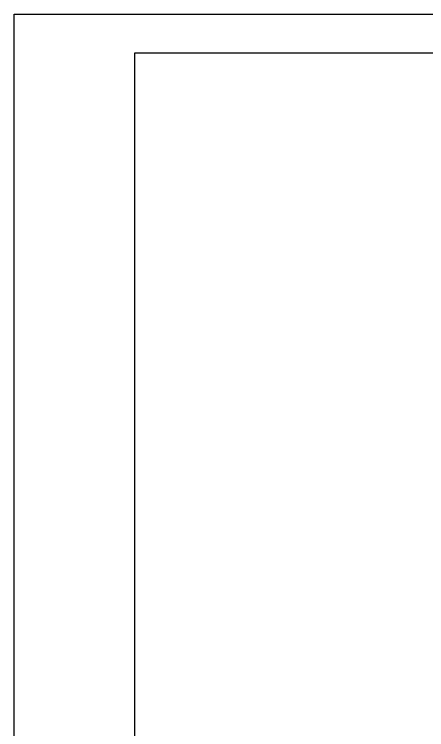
# Model space of a CAD drawing. Header units: millimetres. Extents: x -168473 to -148463, y 295526 to 306160.
# Drawn here: x -160112.9 to -159856.2, y 302662.4 to 303107.9 of the extents above; entities that cross this region are included whole.
import ezdxf

# ---------------------------------------------------------------- set-up
doc = ezdxf.new("R2010")
doc.units = ezdxf.units.MM
doc.layers.add('A3', color=3, linetype='Continuous', lineweight=20)

# ---------------------------------------------------------------- blocks, each defined once
blk = doc.blocks.new('A$C2CD672AE')
for p, q in [((-218.5, -289), (-218.5, 8)), ((-218.5, 8), (201.5, 8)), ((-193.5, 0), (193.5, 0)), ((-193.5, -278.55), (-193.5, 0))]:
    blk.add_line(p, q)
blk = doc.blocks.new('1：1横')
blk.add_blockref('A$C2CD672AE', (-8412.44, 515.87))

msp = doc.modelspace()

# ---------------------------------------------------------------- linework, layer by layer
at = {"layer": 'A3'}
msp.add_lwpolyline([(-160112.918, 303107.908), (-158852.918, 303107.908), (-158852.918, 302216.908), (-160112.918, 302216.908)], close=True, dxfattribs=at)

# ---------------------------------------------------------------- block references
at = {"color": 2, "xscale": 3, "yscale": 3, "zscale": 3}
msp.add_blockref('1：1横', (-134220.098, 301536.31), dxfattribs=at)

doc.saveas('drawing.dxf')
